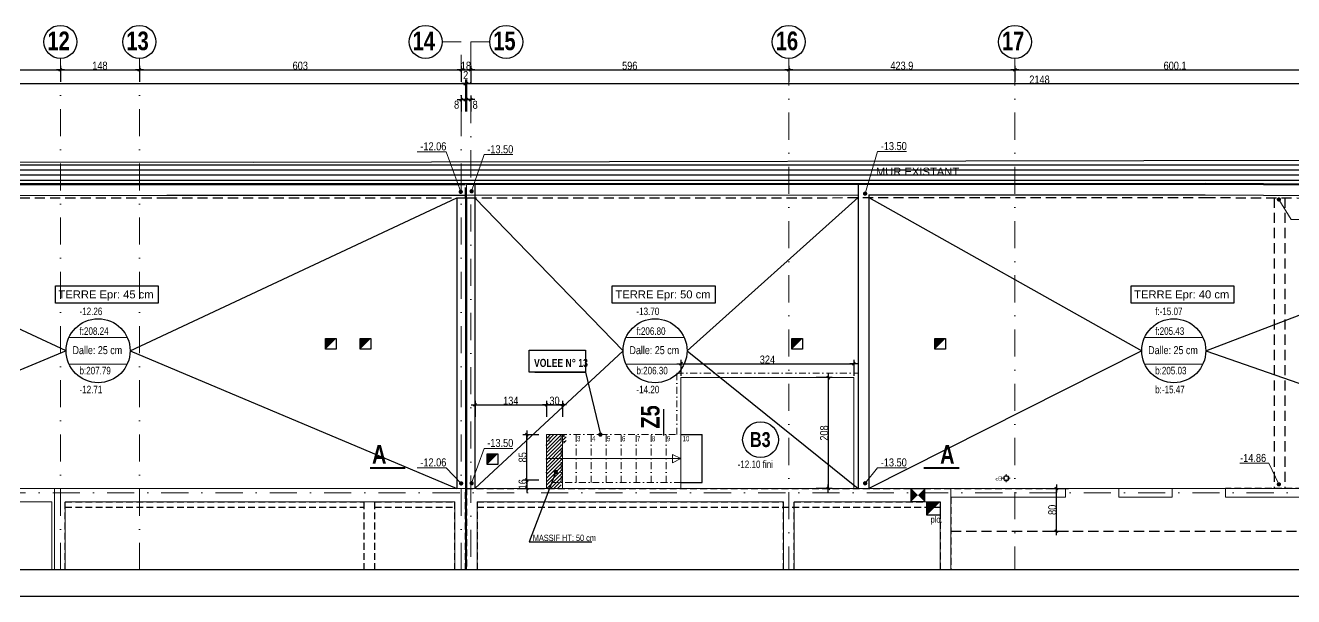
# Model space of a CAD drawing. Header units: centimetres. Extents: x 10776 to 19730, y -16504 to -13534.
# Drawn here: x 15459 to 17836, y -16504 to -15433 of the extents above; entities that cross this region are included whole.
import ezdxf
from ezdxf.enums import TextEntityAlignment as Align

# ---------------------------------------------------------------- set-up
doc = ezdxf.new("R2010")
doc.units = ezdxf.units.CM
doc.header["$PDMODE"] = 1
doc.header["$PDSIZE"] = -2
doc.linetypes.add('CACHEX2', pattern=[19.05, 12.7, -6.35])
doc.linetypes.add('TIRETPTX2', pattern=[50.8, 25.4, -12.7, 0, -12.7])
for name, color, linetype in [('01_cote_gen', 4, 'Continuous'), ('01_linteaux', 2, 'Continuous'), ('01_murs_sup', 2, 'CACHEX2'), ('01_poch_murs', 253, 'Continuous'), ('01_resv', 32, 'Continuous'), ('01_texte', 230, 'Continuous'), ('AA_COTES', 2, 'Continuous')]:
    doc.layers.add(name, color=color, linetype=linetype)
for name, color, linetype, lineweight in [('01_murs_coup', 5, 'Continuous', 60), ('01_PIEUX', 5, 'Continuous', 60), ('01_tram_axes', 2, 'TIRETPTX2', 9), ('B Général', 7, 'Continuous', 5), ('C ANNOTATIONS-prestations', 7, 'Continuous', 5)]:
    doc.layers.add(name, color=color, linetype=linetype, lineweight=lineweight)
doc.styles.add('ARIAL NA', font='ARIALN.TTF')
doc.styles.add('Arial Narrow', font='ARIALN.TTF')
doc.styles.add('Eurostile', font='')
doc.styles.add('impact', font='impact.ttf')
doc.styles.add('MATTE_TXT', font='arial.ttf')
doc.styles.add('STYLE2', font='ARIALN.TTF')
doc.styles.get('Eurostile').set_extended_font_data('Eurostile')
doc.dimstyles.new('JB50', dxfattribs={"dimscale": 0.1, "dimtxt": 150, "dimasz": 15, "dimexe": 0.1, "dimexo": 0.1, "dimgap": 0.09, "dimtad": 1, "dimdec": 1, "dimdsep": 46, "dimtxsty": 'STYLE2', "dimblk1": 'BOND_G', "dimblk2": 'BOND_D', "dimsah": 1, "dimcen": 1.5, "dimdle": 0.01, "dimse1": 1, "dimse2": 1, "dimclrd": 4, "dimclre": 2, "dimclrt": 6, "dimazin": 2, "dimtfac": 2.333333, "dimtdec": 1, "dimtix": 1, "dimtmove": 2, "dimatfit": 3, "dimldrblk": 'BOND_G', "dimfxl": 1, "dimtolj": 1, "dimtzin": 0, "dimarcsym": 0})

# ---------------------------------------------------------------- blocks, each defined once
blk = doc.blocks.new('BOND_G')
at = {"layer": 'AA_COTES', "color": 0}
for p, q in [((5, 0), (-5, 0)), ((1.8, 1.8), (-1.8, -1.8)), ((0, -5), (0, 15))]:
    blk.add_line(p, q, dxfattribs=at)
blk = doc.blocks.new('BOND_D')
at = {"layer": 'AA_COTES', "color": 0}
for p, q in [((5, 0), (-5, 0)), ((-1.8, -1.8), (1.8, 1.8)), ((0, 5), (0, -15))]:
    blk.add_line(p, q, dxfattribs=at)
blk = doc.blocks.new('*D2819')
at = {"layer": '01_poch_murs', "color": 4, "lineweight": -2, "transparency": 16777216}
for p, q in [((16398.5, -16283.7), (16398.5, -16282.2)), ((16398.5, -16285.2), (16398.5, -16301.2)), ((16398.5, -16302.7), (16398.5, -16304.2))]:
    blk.add_line(p, q, dxfattribs=at)
at = {"layer": 'Defpoints', "color": 0, "lineweight": 0, "transparency": 16777216}
for p in [(16398.5, -16301.2), (16438, -16285.2), (16438, -16301.2)]:
    blk.add_point(p, dxfattribs=at)
at = {"layer": '01_poch_murs', "color": 4, "lineweight": -2, "transparency": 16777216, "xscale": 1.5, "yscale": 1.5, "zscale": 1.5}
for name, p, rotation in [('BOND_G', (16398.5, -16285.2), 270), ('BOND_D', (16398.5, -16301.2), 90)]:
    blk.add_blockref(name, p, dxfattribs=dict(at, rotation=rotation))
at = {"layer": '01_poch_murs', "color": 6, "lineweight": 0, "transparency": 16777216, "insert": (16390.8, -16293.2), "char_height": 15, "attachment_point": 5, "rotation": 90, "style": 'STYLE2'}
blk.add_mtext('\\A1;16', dxfattribs=at)
blk = doc.blocks.new('*D2893')
at = {"layer": '01_poch_murs', "color": 4, "lineweight": -2, "transparency": 16777216}
blk.add_line((16398.5, -16283.7), (16398.5, -16201.7), dxfattribs=at)
at = {"layer": 'Defpoints', "color": 0, "lineweight": 0, "transparency": 16777216}
for p in [(16398.5, -16200.2), (16450.4, -16200.2), (16413.2, -16285.2)]:
    blk.add_point(p, dxfattribs=at)
at = {"layer": '01_poch_murs', "color": 4, "lineweight": -2, "transparency": 16777216, "xscale": 1.5, "yscale": 1.5, "zscale": 1.5}
for name, p, rotation in [('BOND_D', (16398.5, -16200.2), 90), ('BOND_G', (16398.5, -16285.2), 270)]:
    blk.add_blockref(name, p, dxfattribs=dict(at, rotation=rotation))
at = {"layer": '01_poch_murs', "color": 6, "lineweight": 0, "transparency": 16777216, "insert": (16390.8, -16242.7), "char_height": 15, "attachment_point": 5, "rotation": 90, "style": 'STYLE2'}
blk.add_mtext('\\A1;85', dxfattribs=at)
blk = doc.blocks.new('*D2894')
at = {"layer": '01_poch_murs', "color": 4, "lineweight": -2, "transparency": 16777216}
blk.add_line((16303, -16144.3), (16433.9, -16144.3), dxfattribs=at)
at = {"layer": 'Defpoints', "color": 0, "lineweight": 0, "transparency": 16777216}
for p in [(16435.4, -16144.3), (16301.5, -16179.6), (16435.4, -16200.2)]:
    blk.add_point(p, dxfattribs=at)
at = {"layer": '01_poch_murs', "color": 4, "lineweight": -2, "transparency": 16777216, "xscale": 1.5, "yscale": 1.5, "zscale": 1.5, "rotation": 180}
blk.add_blockref('BOND_G', (16301.5, -16144.3), dxfattribs=at)
at = {"layer": '01_poch_murs', "color": 4, "lineweight": -2, "transparency": 16777216, "xscale": 1.5, "yscale": 1.5, "zscale": 1.5}
blk.add_blockref('BOND_D', (16435.4, -16144.3), dxfattribs=at)
at = {"layer": '01_poch_murs', "color": 6, "lineweight": 0, "transparency": 16777216, "insert": (16368.5, -16136.6), "char_height": 15, "attachment_point": 5, "style": 'STYLE2'}
blk.add_mtext('\\A1;134', dxfattribs=at)
blk = doc.blocks.new('*D2895')
at = {"layer": '01_poch_murs', "color": 4, "lineweight": -2, "transparency": 16777216}
blk.add_line((16436.9, -16144.3), (16464, -16144.3), dxfattribs=at)
at = {"layer": 'Defpoints', "color": 0, "lineweight": 0, "transparency": 16777216}
for p in [(16435.4, -16151.8), (16465.5, -16144.3), (16465.5, -16234.3)]:
    blk.add_point(p, dxfattribs=at)
at = {"layer": '01_poch_murs', "color": 4, "lineweight": -2, "transparency": 16777216, "xscale": 1.5, "yscale": 1.5, "zscale": 1.5, "rotation": 180}
blk.add_blockref('BOND_G', (16435.4, -16144.3), dxfattribs=at)
at = {"layer": '01_poch_murs', "color": 4, "lineweight": -2, "transparency": 16777216, "xscale": 1.5, "yscale": 1.5, "zscale": 1.5}
blk.add_blockref('BOND_D', (16465.5, -16144.3), dxfattribs=at)
at = {"layer": '01_poch_murs', "color": 6, "lineweight": 0, "transparency": 16777216, "insert": (16450.5, -16136.6), "char_height": 15, "attachment_point": 5, "style": 'STYLE2'}
blk.add_mtext('\\A1;30', dxfattribs=at)
blk = doc.blocks.new('EP')
at = {"layer": 'B Général', "color": 7, "linetype": 'Continuous', "lineweight": 5}
for p, q in [((-7.5, 0), (-2.5, 0)), ((0, 7.5), (0, 2.5)), ((7.5, 0), (2.5, 0)), ((0, -7.5), (0, -2.5))]:
    blk.add_line(p, q, dxfattribs=at)
at = {"layer": 'B Général', "color": 7, "linetype": 'Continuous', "lineweight": 5, "flags": 128}
for points in [[(-5, 0, -1), (5, 0, -1)], [(-4.3, 0, -1), (4.3, 0, -1)]]:
    blk.add_lwpolyline(points, format="xyb", close=True, dxfattribs=at)
at = {"layer": 'C ANNOTATIONS-prestations', "insert": (7.5, 4), "char_height": 7.06, "attachment_point": 1, "line_spacing_factor": 0.894142, "style": 'Eurostile'}
blk.add_mtext('EP', dxfattribs=at)
blk = doc.blocks.new('*D2789')
at = {"layer": '01_cote_gen', "color": 4, "lineweight": -2, "transparency": 16777216}
blk.add_line((15526, -15516), (15671, -15516), dxfattribs=at)
at = {"layer": 'Defpoints', "color": 0, "lineweight": 0, "transparency": 16777216}
for p in [(15672.5, -15516), (15524.5, -15548.4), (15672.5, -15548.4)]:
    blk.add_point(p, dxfattribs=at)
at = {"layer": '01_cote_gen', "color": 4, "lineweight": -2, "transparency": 16777216, "xscale": 1.5, "yscale": 1.5, "zscale": 1.5, "rotation": 180}
blk.add_blockref('BOND_G', (15524.5, -15516), dxfattribs=at)
at = {"layer": '01_cote_gen', "color": 4, "lineweight": -2, "transparency": 16777216, "xscale": 1.5, "yscale": 1.5, "zscale": 1.5}
blk.add_blockref('BOND_D', (15672.5, -15516), dxfattribs=at)
at = {"layer": '01_cote_gen', "color": 6, "transparency": 16777216, "insert": (15598.5, -15508.3), "char_height": 15, "attachment_point": 5, "style": 'STYLE2'}
blk.add_mtext('\\A1;148', dxfattribs=at)
blk = doc.blocks.new('*D2790')
at = {"layer": '01_cote_gen', "color": 4, "lineweight": -2, "transparency": 16777216}
blk.add_line((14911, -15516), (15523, -15516), dxfattribs=at)
at = {"layer": 'Defpoints', "color": 0, "lineweight": 0, "transparency": 16777216}
for p in [(15524.5, -15516), (14909.5, -15595.3), (15524.5, -15601.6)]:
    blk.add_point(p, dxfattribs=at)
at = {"layer": '01_cote_gen', "color": 4, "lineweight": -2, "transparency": 16777216, "xscale": 1.5, "yscale": 1.5, "zscale": 1.5, "rotation": 180}
blk.add_blockref('BOND_G', (14909.5, -15516), dxfattribs=at)
at = {"layer": '01_cote_gen', "color": 4, "lineweight": -2, "transparency": 16777216, "xscale": 1.5, "yscale": 1.5, "zscale": 1.5}
blk.add_blockref('BOND_D', (15524.5, -15516), dxfattribs=at)
at = {"layer": '01_cote_gen', "color": 6, "transparency": 16777216, "insert": (15217, -15508.3), "char_height": 15, "attachment_point": 5, "style": 'STYLE2'}
blk.add_mtext('\\A1;615', dxfattribs=at)
blk = doc.blocks.new('*D2794')
at = {"layer": '01_cote_gen', "color": 4, "lineweight": -2, "transparency": 16777216}
blk.add_line((15674, -15516), (16274, -15516), dxfattribs=at)
at = {"layer": 'Defpoints', "color": 0, "lineweight": 0, "transparency": 16777216}
for p in [(16275.5, -15516), (16275.5, -15516), (15672.5, -15570.5)]:
    blk.add_point(p, dxfattribs=at)
at = {"layer": '01_cote_gen', "color": 4, "lineweight": -2, "transparency": 16777216, "xscale": 1.5, "yscale": 1.5, "zscale": 1.5, "rotation": 180}
blk.add_blockref('BOND_G', (15672.5, -15516), dxfattribs=at)
at = {"layer": '01_cote_gen', "color": 4, "lineweight": -2, "transparency": 16777216, "xscale": 1.5, "yscale": 1.5, "zscale": 1.5}
blk.add_blockref('BOND_D', (16275.5, -15516), dxfattribs=at)
at = {"layer": '01_cote_gen', "color": 6, "transparency": 16777216, "insert": (15974, -15508.3), "char_height": 15, "attachment_point": 5, "style": 'STYLE2'}
blk.add_mtext('\\A1;603', dxfattribs=at)
blk = doc.blocks.new('*D2795')
at = {"layer": '01_cote_gen', "color": 4, "lineweight": -2, "transparency": 16777216}
blk.add_line((16277, -15516), (16292, -15516), dxfattribs=at)
at = {"layer": 'Defpoints', "color": 0, "lineweight": 0, "transparency": 16777216}
for p in [(16293.5, -15516), (16293.5, -15523.1), (16275.5, -15575.6)]:
    blk.add_point(p, dxfattribs=at)
at = {"layer": '01_cote_gen', "color": 4, "lineweight": -2, "transparency": 16777216, "xscale": 1.5, "yscale": 1.5, "zscale": 1.5, "rotation": 180}
blk.add_blockref('BOND_G', (16275.5, -15516), dxfattribs=at)
at = {"layer": '01_cote_gen', "color": 4, "lineweight": -2, "transparency": 16777216, "xscale": 1.5, "yscale": 1.5, "zscale": 1.5}
blk.add_blockref('BOND_D', (16293.5, -15516), dxfattribs=at)
at = {"layer": '01_cote_gen', "color": 6, "transparency": 16777216, "insert": (16284.5, -15508.3), "char_height": 15, "attachment_point": 5, "style": 'STYLE2'}
blk.add_mtext('\\A1;18', dxfattribs=at)
blk = doc.blocks.new('*D2801')
at = {"layer": '01_cote_gen', "color": 4, "lineweight": -2, "transparency": 16777216}
blk.add_line((16295, -15516), (16888, -15516), dxfattribs=at)
at = {"layer": 'Defpoints', "color": 0, "lineweight": 0, "transparency": 16777216}
for p in [(16889.5, -15516), (16293.5, -15590.4), (16889.5, -15614.4)]:
    blk.add_point(p, dxfattribs=at)
at = {"layer": '01_cote_gen', "color": 4, "lineweight": -2, "transparency": 16777216, "xscale": 1.5, "yscale": 1.5, "zscale": 1.5, "rotation": 180}
blk.add_blockref('BOND_G', (16293.5, -15516), dxfattribs=at)
at = {"layer": '01_cote_gen', "color": 4, "lineweight": -2, "transparency": 16777216, "xscale": 1.5, "yscale": 1.5, "zscale": 1.5}
blk.add_blockref('BOND_D', (16889.5, -15516), dxfattribs=at)
at = {"layer": '01_cote_gen', "color": 6, "transparency": 16777216, "insert": (16591.5, -15508.3), "char_height": 15, "attachment_point": 5, "style": 'STYLE2'}
blk.add_mtext('\\A1;596', dxfattribs=at)
blk = doc.blocks.new('*D2802')
at = {"layer": '01_cote_gen', "color": 4, "lineweight": -2, "transparency": 16777216}
blk.add_line((16891, -15516), (17311.9, -15516), dxfattribs=at)
at = {"layer": 'Defpoints', "color": 0, "lineweight": 0, "transparency": 16777216}
for p in [(17313.4, -15516), (16889.5, -15536.2), (17313.4, -15523.5)]:
    blk.add_point(p, dxfattribs=at)
at = {"layer": '01_cote_gen', "color": 4, "lineweight": -2, "transparency": 16777216, "xscale": 1.5, "yscale": 1.5, "zscale": 1.5, "rotation": 180}
blk.add_blockref('BOND_G', (16889.5, -15516), dxfattribs=at)
at = {"layer": '01_cote_gen', "color": 4, "lineweight": -2, "transparency": 16777216, "xscale": 1.5, "yscale": 1.5, "zscale": 1.5}
blk.add_blockref('BOND_D', (17313.4, -15516), dxfattribs=at)
at = {"layer": '01_cote_gen', "color": 6, "transparency": 16777216, "insert": (17101.4, -15508.3), "char_height": 15, "attachment_point": 5, "style": 'STYLE2'}
blk.add_mtext('\\A1;423.9', dxfattribs=at)
blk = doc.blocks.new('*D2803')
at = {"layer": '01_cote_gen', "color": 4, "lineweight": -2, "transparency": 16777216}
blk.add_line((17314.9, -15516), (17911.9, -15516), dxfattribs=at)
at = {"layer": 'Defpoints', "color": 0, "lineweight": 0, "transparency": 16777216}
for p in [(17913.4, -15516), (17313.4, -15613.6), (17913.4, -15613.6)]:
    blk.add_point(p, dxfattribs=at)
at = {"layer": '01_cote_gen', "color": 4, "lineweight": -2, "transparency": 16777216, "xscale": 1.5, "yscale": 1.5, "zscale": 1.5, "rotation": 180}
blk.add_blockref('BOND_G', (17313.4, -15516), dxfattribs=at)
at = {"layer": '01_cote_gen', "color": 4, "lineweight": -2, "transparency": 16777216, "xscale": 1.5, "yscale": 1.5, "zscale": 1.5}
blk.add_blockref('BOND_D', (17913.4, -15516), dxfattribs=at)
at = {"layer": '01_cote_gen', "color": 6, "transparency": 16777216, "insert": (17613.4, -15508.3), "char_height": 15, "attachment_point": 5, "style": 'STYLE2'}
blk.add_mtext('\\A1;600.1', dxfattribs=at)
blk = doc.blocks.new('*D2805')
at = {"layer": '01_cote_gen', "color": 4, "lineweight": -2, "transparency": 16777216}
blk.add_line((12684.3, -15541.9), (16282, -15541.9), dxfattribs=at)
at = {"layer": 'Defpoints', "color": 0, "lineweight": 0, "transparency": 16777216}
for p in [(16283.5, -15541.9), (12682.8, -15729.8), (16283.5, -15731)]:
    blk.add_point(p, dxfattribs=at)
at = {"layer": '01_cote_gen', "color": 4, "lineweight": -2, "transparency": 16777216, "xscale": 1.5, "yscale": 1.5, "zscale": 1.5, "rotation": 180}
blk.add_blockref('BOND_G', (12682.8, -15541.9), dxfattribs=at)
at = {"layer": '01_cote_gen', "color": 4, "lineweight": -2, "transparency": 16777216, "xscale": 1.5, "yscale": 1.5, "zscale": 1.5}
blk.add_blockref('BOND_D', (16283.5, -15541.9), dxfattribs=at)
at = {"layer": '01_cote_gen', "color": 6, "lineweight": 0, "transparency": 16777216, "insert": (14483.1, -15534.3), "char_height": 15, "attachment_point": 5, "style": 'STYLE2'}
blk.add_mtext('\\A1;3600.7', dxfattribs=at)
blk = doc.blocks.new('*D2882')
at = {"layer": '01_cote_gen', "color": 4, "lineweight": -2, "transparency": 16777216}
for p, q in [((16282, -15541.9), (16280.5, -15541.9)), ((16285.5, -15541.9), (16283.5, -15541.9)), ((16287, -15541.9), (16288.5, -15541.9))]:
    blk.add_line(p, q, dxfattribs=at)
at = {"layer": 'Defpoints', "color": 0, "lineweight": 0, "transparency": 16777216}
for p in [(16283.5, -15541.9), (16283.5, -15731), (16285.5, -15731)]:
    blk.add_point(p, dxfattribs=at)
at = {"layer": '01_cote_gen', "color": 4, "lineweight": -2, "transparency": 16777216, "xscale": 1.5, "yscale": 1.5, "zscale": 1.5}
blk.add_blockref('BOND_D', (16283.5, -15541.9), dxfattribs=at)
at = {"layer": '01_cote_gen', "color": 4, "lineweight": -2, "transparency": 16777216, "xscale": 1.5, "yscale": 1.5, "zscale": 1.5, "rotation": 180}
blk.add_blockref('BOND_G', (16285.5, -15541.9), dxfattribs=at)
at = {"layer": '01_cote_gen', "color": 6, "lineweight": 0, "transparency": 16777216, "insert": (16284, -15525.8), "char_height": 15, "attachment_point": 5, "style": 'STYLE2'}
blk.add_mtext('\\A1;2', dxfattribs=at)
blk = doc.blocks.new('*D2883')
at = {"layer": '01_cote_gen', "color": 4, "lineweight": -2, "transparency": 16777216}
blk.add_line((16287, -15541.9), (18431.9, -15541.9), dxfattribs=at)
at = {"layer": 'Defpoints', "color": 0, "lineweight": 0, "transparency": 16777216}
for p in [(18433.4, -15541.9), (16285.5, -15731), (18433.4, -15749.6)]:
    blk.add_point(p, dxfattribs=at)
at = {"layer": '01_cote_gen', "color": 4, "lineweight": -2, "transparency": 16777216, "xscale": 1.5, "yscale": 1.5, "zscale": 1.5, "rotation": 180}
blk.add_blockref('BOND_G', (16285.5, -15541.9), dxfattribs=at)
at = {"layer": '01_cote_gen', "color": 4, "lineweight": -2, "transparency": 16777216, "xscale": 1.5, "yscale": 1.5, "zscale": 1.5}
blk.add_blockref('BOND_D', (18433.4, -15541.9), dxfattribs=at)
at = {"layer": '01_cote_gen', "color": 6, "lineweight": 0, "transparency": 16777216, "insert": (17359.4, -15534.3), "char_height": 15, "attachment_point": 5, "style": 'STYLE2'}
blk.add_mtext('\\A1;2148', dxfattribs=at)
blk = doc.blocks.new('*D2806')
at = {"layer": '01_cote_gen', "color": 4, "lineweight": -2, "transparency": 16777216}
blk.add_line((16287, -15571.9), (16292, -15571.9), dxfattribs=at)
at = {"layer": 'Defpoints', "color": 0, "lineweight": 0, "transparency": 16777216}
for p in [(16293.5, -15523.2), (16285.5, -15588.4), (16293.5, -15571.9)]:
    blk.add_point(p, dxfattribs=at)
at = {"layer": '01_cote_gen', "color": 4, "lineweight": -2, "transparency": 16777216, "xscale": 1.5, "yscale": 1.5, "zscale": 1.5, "rotation": 180}
blk.add_blockref('BOND_G', (16285.5, -15571.9), dxfattribs=at)
at = {"layer": '01_cote_gen', "color": 4, "lineweight": -2, "transparency": 16777216, "xscale": 1.5, "yscale": 1.5, "zscale": 1.5}
blk.add_blockref('BOND_D', (16293.5, -15571.9), dxfattribs=at)
at = {"layer": '01_cote_gen', "color": 6, "lineweight": 0, "transparency": 16777216, "insert": (16301.8, -15581.6), "char_height": 15, "attachment_point": 5, "style": 'STYLE2'}
blk.add_mtext('\\A1;8', dxfattribs=at)
blk = doc.blocks.new('*D2807')
at = {"layer": '01_cote_gen', "color": 4, "lineweight": -2, "transparency": 16777216}
blk.add_line((16277, -15571.9), (16282, -15571.9), dxfattribs=at)
at = {"layer": 'Defpoints', "color": 0, "lineweight": 0, "transparency": 16777216}
for p in [(16283.5, -15571.9), (16275.5, -15805.6), (16283.5, -15805.6)]:
    blk.add_point(p, dxfattribs=at)
at = {"layer": '01_cote_gen', "color": 4, "lineweight": -2, "transparency": 16777216, "xscale": 1.5, "yscale": 1.5, "zscale": 1.5, "rotation": 180}
blk.add_blockref('BOND_G', (16275.5, -15571.9), dxfattribs=at)
at = {"layer": '01_cote_gen', "color": 4, "lineweight": -2, "transparency": 16777216, "xscale": 1.5, "yscale": 1.5, "zscale": 1.5}
blk.add_blockref('BOND_D', (16283.5, -15571.9), dxfattribs=at)
at = {"layer": '01_cote_gen', "color": 6, "lineweight": 0, "transparency": 16777216, "insert": (16267, -15581.4), "char_height": 15, "attachment_point": 5, "style": 'STYLE2'}
blk.add_mtext('\\A1;8', dxfattribs=at)
blk = doc.blocks.new('*D2884')
at = {"layer": '01_cote_gen', "color": 4, "lineweight": -2, "transparency": 16777216}
blk.add_line((17391.1, -16379.7), (17391.1, -16302.7), dxfattribs=at)
at = {"layer": 'Defpoints', "color": 0, "lineweight": 0, "transparency": 16777216}
for p in [(17391.1, -16301.2), (17455.9, -16301.2), (17413.6, -16381.2)]:
    blk.add_point(p, dxfattribs=at)
at = {"layer": '01_cote_gen', "color": 4, "lineweight": -2, "transparency": 16777216, "xscale": 1.5, "yscale": 1.5, "zscale": 1.5}
for name, p, rotation in [('BOND_D', (17391.1, -16301.2), 90), ('BOND_G', (17391.1, -16381.2), 270)]:
    blk.add_blockref(name, p, dxfattribs=dict(at, rotation=rotation))
at = {"layer": '01_cote_gen', "color": 6, "lineweight": 0, "transparency": 16777216, "insert": (17383.4, -16341.2), "char_height": 15, "attachment_point": 5, "rotation": 90, "style": 'STYLE2'}
blk.add_mtext('\\A1;80', dxfattribs=at)
blk = doc.blocks.new('*D3295')
at = {"layer": '01_cote_gen', "color": 4, "lineweight": -2, "transparency": 16777216}
blk.add_line((16689, -16067.2), (17010, -16067.2), dxfattribs=at)
at = {"layer": 'Defpoints', "color": 0, "lineweight": 0, "transparency": 16777216}
for p in [(17011.5, -16067.2), (16687.5, -16093.2), (17011.5, -16093.2)]:
    blk.add_point(p, dxfattribs=at)
at = {"layer": '01_cote_gen', "color": 4, "lineweight": -2, "transparency": 16777216, "xscale": 1.5, "yscale": 1.5, "zscale": 1.5, "rotation": 180}
blk.add_blockref('BOND_G', (16687.5, -16067.2), dxfattribs=at)
at = {"layer": '01_cote_gen', "color": 4, "lineweight": -2, "transparency": 16777216, "xscale": 1.5, "yscale": 1.5, "zscale": 1.5}
blk.add_blockref('BOND_D', (17011.5, -16067.2), dxfattribs=at)
at = {"layer": '01_cote_gen', "color": 6, "lineweight": 0, "transparency": 16777216, "insert": (16849.5, -16059.5), "char_height": 15, "attachment_point": 5, "style": 'STYLE2'}
blk.add_mtext('\\A1;324', dxfattribs=at)
blk = doc.blocks.new('*D3296')
at = {"layer": '01_cote_gen', "color": 4, "lineweight": -2, "transparency": 16777216}
blk.add_line((16963.5, -16094.7), (16963.5, -16299.7), dxfattribs=at)
at = {"layer": 'Defpoints', "color": 0, "lineweight": 0, "transparency": 16777216}
for p in [(16966.7, -16093.2), (16963.5, -16301.2), (16966.7, -16301.2)]:
    blk.add_point(p, dxfattribs=at)
at = {"layer": '01_cote_gen', "color": 4, "lineweight": -2, "transparency": 16777216, "xscale": 1.5, "yscale": 1.5, "zscale": 1.5}
for name, p, rotation in [('BOND_G', (16963.5, -16093.2), 90), ('BOND_D', (16963.5, -16301.2), 270)]:
    blk.add_blockref(name, p, dxfattribs=dict(at, rotation=rotation))
at = {"layer": '01_cote_gen', "color": 6, "lineweight": 0, "transparency": 16777216, "insert": (16955.8, -16197.2), "char_height": 15, "attachment_point": 5, "rotation": 90, "style": 'STYLE2'}
blk.add_mtext('\\A1;208', dxfattribs=at)

msp = doc.modelspace()

# ---------------------------------------------------------------- hatches: boundary and pattern name
at = {"layer": '01_poch_murs'}
h = msp.add_hatch(dxfattribs=at)
h.set_pattern_fill('ANSI31', color=256, scale=3, angle=135)
h.set_pattern_definition([(180, (-2520.182, -16570.418), (-2e-15, -9.525), [])])
h.paths.add_polyline_path([(12672.87, -15686.66), (12093.87, -15689.16), (12093.87, -15730.89), (12466.92, -15728.26), (12672.87, -15727.83)])
h.paths.add_polyline_path([(12690.87, -15686.58), (12672.87, -15686.66), (12672.87, -15727.83), (12690.87, -15727.8)])
h.paths.add_polyline_path([(13269.87, -15685.45), (13042.92, -15685.06), (12690.87, -15686.58), (12690.87, -15727.8), (12974.92, -15727.22), (13269.87, -15727.22)])
h.paths.add_polyline_path([(13549.47, -15685.92), (13269.87, -15685.45), (13269.87, -15727.22), (13549.47, -15727.22)])
h.paths.add_polyline_path([(14095.47, -15686.84), (13549.47, -15685.92), (13549.47, -15727.22), (13810.09, -15727.22), (14095.47, -15728.16)])
h.paths.add_polyline_path([(14629.47, -15687.75), (14095.47, -15686.84), (14095.47, -15728.16), (14629.47, -15729.92)])
h.paths.add_polyline_path([(14909.47, -15688.22), (14629.47, -15687.75), (14629.47, -15729.92), (14647.82, -15729.98), (14909.47, -15729.78)])
h.paths.add_polyline_path([(15524.77, -15689.26), (14909.47, -15688.22), (14909.47, -15729.78), (15524.77, -15729.33)])
h.paths.add_polyline_path([(15672.47, -15689.51), (15524.77, -15689.26), (15524.77, -15729.33), (15672.47, -15729.22)])
h.paths.add_polyline_path([(16275.47, -15689.08), (15886.53, -15689.87), (15672.47, -15689.51), (15672.47, -15729.22), (15724.12, -15729.18), (16275.47, -15728.99)])
h.paths.add_polyline_path([(16889.47, -15687.82), (16293.47, -15689.04), (16293.47, -15728.98), (16889.47, -15728.77)])
h.paths.add_polyline_path([(16293.47, -15689.04), (16275.47, -15689.08), (16275.47, -15728.99), (16293.47, -15728.98)])
h.paths.add_polyline_path([(16939.47, -15687.72), (16889.47, -15687.82), (16889.47, -15728.77), (16939.47, -15728.75)])
h.paths.add_polyline_path([(17313.47, -15687.1), (17242.42, -15687.1), (16939.47, -15687.72), (16939.47, -15728.75), (17313.47, -15728.62)])
h.paths.add_polyline_path([(17913.43, -15687.43), (17660.92, -15687.1), (17313.47, -15687.1), (17313.47, -15728.62), (17670.01, -15728.49), (17913.43, -15729.65)])
h.paths.add_polyline_path([(18423.43, -15688.1), (17913.43, -15687.43), (17913.43, -15729.65), (18423.43, -15732.08)])
h.paths.add_polyline_path([(18601.06, -15688.33), (18423.43, -15688.1), (18423.43, -15732.08), (18600.93, -15732.93)])
h.paths.add_polyline_path([(14337.73, -15718.62), (14501.49, -15718.62), (14501.49, -15695.36), (14337.73, -15695.36)], flags=24)
h.paths.add_polyline_path([(17048.94, -15718.62), (17212.7, -15718.62), (17212.7, -15695.36), (17048.94, -15695.36)], flags=24)
h = msp.add_hatch(dxfattribs=at)
h.set_pattern_fill('ANSI31', color=256, scale=3, angle=135)
h.set_pattern_definition([(180, (-2520.182, -16570.418), (-2e-15, -9.525), [])])
h.paths.add_polyline_path([(12672.87, -15686.66), (12093.87, -15689.16), (12093.87, -15730.89), (12466.92, -15728.26), (12672.87, -15727.83)])
h.paths.add_polyline_path([(12690.87, -15686.58), (12672.87, -15686.66), (12672.87, -15727.83), (12690.87, -15727.8)])
h.paths.add_polyline_path([(13269.87, -15685.45), (13042.92, -15685.06), (12690.87, -15686.58), (12690.87, -15727.8), (12974.92, -15727.22), (13269.87, -15727.22)])
h.paths.add_polyline_path([(13549.47, -15685.92), (13269.87, -15685.45), (13269.87, -15727.22), (13549.47, -15727.22)])
h.paths.add_polyline_path([(14095.47, -15686.84), (13549.47, -15685.92), (13549.47, -15727.22), (13810.09, -15727.22), (14095.47, -15728.16)])
h.paths.add_polyline_path([(14629.47, -15687.75), (14095.47, -15686.84), (14095.47, -15728.16), (14629.47, -15729.92)])
h.paths.add_polyline_path([(14909.47, -15688.22), (14629.47, -15687.75), (14629.47, -15729.92), (14647.82, -15729.98), (14909.47, -15729.78)])
h.paths.add_polyline_path([(15524.77, -15689.26), (14909.47, -15688.22), (14909.47, -15729.78), (15524.77, -15729.33)])
h.paths.add_polyline_path([(15672.47, -15689.51), (15524.77, -15689.26), (15524.77, -15729.33), (15672.47, -15729.22)])
h.paths.add_polyline_path([(16275.47, -15689.08), (15886.53, -15689.87), (15672.47, -15689.51), (15672.47, -15729.22), (15724.12, -15729.18), (16275.47, -15728.99)])
h.paths.add_polyline_path([(16889.47, -15687.82), (16293.47, -15689.04), (16293.47, -15728.98), (16889.47, -15728.77)])
h.paths.add_polyline_path([(16293.47, -15689.04), (16275.47, -15689.08), (16275.47, -15728.99), (16293.47, -15728.98)])
h.paths.add_polyline_path([(16939.47, -15687.72), (16889.47, -15687.82), (16889.47, -15728.77), (16939.47, -15728.75)])
h.paths.add_polyline_path([(17313.47, -15687.1), (17242.42, -15687.1), (16939.47, -15687.72), (16939.47, -15728.75), (17313.47, -15728.62)])
h.paths.add_polyline_path([(17913.43, -15687.43), (17660.92, -15687.1), (17313.47, -15687.1), (17313.47, -15728.62), (17670.01, -15728.49), (17913.43, -15729.65)])
h.paths.add_polyline_path([(18423.43, -15688.1), (17913.43, -15687.43), (17913.43, -15729.65), (18423.43, -15732.08)])
h.paths.add_polyline_path([(18601.06, -15688.33), (18423.43, -15688.1), (18423.43, -15732.08), (18600.93, -15732.93)])
h.paths.add_polyline_path([(14337.73, -15718.62), (14501.49, -15718.62), (14501.49, -15695.36), (14337.73, -15695.36)], flags=24)
h.paths.add_polyline_path([(17048.94, -15718.62), (17212.7, -15718.62), (17212.7, -15695.36), (17048.94, -15695.36)], flags=24)
at = {"layer": '01_poch_murs', "lineweight": 0}
h = msp.add_hatch(dxfattribs=at)
h.set_pattern_fill('ANSI31', color=256, scale=1.5)
h.set_pattern_definition([(45, (0, -7379.1836), (-3.367596, 3.367596), [])])
h.paths.add_polyline_path([(16463.25, -16200.15), (16435.25, -16200.15), (16435.25, -16245.15), (16463.25, -16245.15)])
h.paths.add_polyline_path([(16463.25, -16245.15), (16435.25, -16245.15), (16435.25, -16301.15), (16463.25, -16301.15)])
h.paths.add_polyline_path([(16465.47, -16205.15), (16463.25, -16205.15), (16463.25, -16245.15), (16465.47, -16245.15)])
h.paths.add_polyline_path([(16465.47, -16245.15), (16463.25, -16245.15), (16463.25, -16285.15), (16465.47, -16285.15)])
h.paths.add_polyline_path([(16462.17, -16215.87), (16472.28, -16215.87), (16472.28, -16200.81), (16462.17, -16200.81)])

# ---------------------------------------------------------------- linework, layer by layer
at = {"layer": '01_cote_gen'}
msp.add_line((18679.76, -16504.04), (10775.83, -16504.04), dxfattribs=at)
at = {"layer": '01_linteaux'}
for p, q in [((15886.53, -15689.87), (13042.92, -15685.06)), ((15886.53, -15689.87), (13042.92, -15685.06)), ((18601.07, -15684.33), (15886.53, -15689.87)), ((14647.81, -15731.98), (15724.13, -15731.18)), ((14647.82, -15729.98), (15724.12, -15729.18)), ((15724.12, -15729.18), (17670.01, -15728.49)), ((15724.13, -15731.18), (16283.46, -15730.98)), ((16285.46, -15730.98), (17670.01, -15730.49)), ((16301.47, -15730.98), (16301.47, -16301.15)), ((17019.45, -15730.72), (17019.45, -16301.15)), ((17670, -15730.49), (18433.43, -15734.13)), ((17670.01, -15728.49), (18600.93, -15732.93)), ((14919.47, -15751.78), (15724.14, -15751.18)), ((15724.14, -15751.18), (16283.47, -15750.98)), ((16267.47, -15755.99), (16267.47, -16301.15)), ((16283.47, -15755.98), (16283.47, -16301.15)), ((16285.47, -15750.98), (17019.45, -15750.72)), ((16285.47, -15755.98), (16285.47, -16301.15)), ((17039.45, -15750.72), (17669.96, -15750.49)), ((17039.45, -15750.72), (17039.45, -16301.15)), ((17669.96, -15750.49), (18413.91, -15754.04)), ((16687.45, -16200.15), (16727.45, -16200.15)), ((16727.45, -16290.15), (16727.45, -16200.15)), ((16687.45, -16290.15), (16727.45, -16290.15))]:
    msp.add_line(p, q, dxfattribs=at)
at = {"layer": '01_linteaux', "linetype": 'CACHEX2', "ltscale": 1.5}
for p, q in [((16283.47, -15755.98), (16283.46, -15730.98)), ((16285.47, -15755.98), (16285.46, -15730.98)), ((14647.78, -15755.98), (15724.14, -15756.18)), ((15724.13, -15756.18), (16283.47, -15755.98)), ((16285.47, -15755.98), (17669.95, -15755.49)), ((17669.95, -15755.49), (18413.89, -15759.04)), ((17799.42, -15755.45), (17799.42, -16301.15)), ((17819.42, -15755.44), (17819.42, -16301.15)), ((17193.47, -16381.15), (17908.43, -16381.15))]:
    msp.add_line(p, q, dxfattribs=at)
at = {"layer": '01_linteaux', "lineweight": 0}
for p, q in [((16687.45, -16093.15), (17011.45, -16093.15)), ((16687.45, -16093.15), (16687.45, -16301.11)), ((17011.45, -16093.15), (17011.45, -16301.11)), ((16435.25, -16200.15), (16465.47, -16200.15)), ((16435.25, -16200.15), (16435.25, -16301.15)), ((16465.47, -16200.15), (16465.47, -16301.15)), ((16687.45, -16200.15), (16687.45, -16290.15)), ((16435.25, -16245.15), (16687.45, -16245.15)), ((16687.45, -16245.15), (16671.39, -16237.27)), ((16671.39, -16237.27), (16671.39, -16253.04)), ((16687.45, -16245.15), (16671.39, -16253.04))]:
    msp.add_line(p, q, dxfattribs=at)
at = {"layer": '01_murs_coup', "linetype": 'Continuous', "lineweight": 5}
for p, q in [((15540.7, -16017.72), (15649.72, -16017.72)), ((16584.46, -16017.72), (16693.48, -16017.72)), ((17556.55, -16017.72), (17665.57, -16017.72)), ((15540.7, -16067.87), (15649.72, -16067.87)), ((16584.46, -16067.87), (16693.48, -16067.87)), ((17556.55, -16067.87), (17665.57, -16067.87))]:
    msp.add_line(p, q, dxfattribs=at)
at = {"layer": '01_murs_coup', "lineweight": 5}
for p, q in [((14899.46, -16301.09), (16283.47, -16301.15)), ((17193.47, -16454.04), (17193.47, -16301.15)), ((17193.47, -16301.15), (17908.43, -16301.15)), ((17407.93, -16301.15), (17407.93, -16317.15)), ((17607.93, -16301.15), (17507.93, -16301.15)), ((17607.93, -16301.15), (17507.93, -16301.15)), ((17507.93, -16301.15), (17507.93, -16317.15)), ((17607.93, -16301.15), (17607.93, -16317.15)), ((17707.93, -16301.15), (17707.93, -16317.15)), ((16263.47, -16454.04), (16263.47, -16326.15)), ((16305.47, -16326.15), (16305.47, -16454.04)), ((16879.47, -16454.04), (16879.47, -16326.15)), ((16899.47, -16454.04), (16899.47, -16326.15)), ((17173.47, -16454.04), (17173.47, -16326.15)), ((17407.93, -16317.15), (17193.47, -16317.15)), ((17607.93, -16317.15), (17507.93, -16317.15)), ((17607.93, -16317.15), (17507.93, -16317.15)), ((17904.43, -16317.15), (17707.93, -16317.15)), ((17904.43, -16317.15), (17707.93, -16317.15))]:
    msp.add_line(p, q, dxfattribs=at)
at = {"layer": '01_murs_coup', "lineweight": 18}
for p, q in [((15513.48, -16454.04), (15513.48, -16301.15)), ((16283.47, -16454.04), (16283.47, -16301.15)), ((16285.47, -16301.15), (17193.47, -16301.15)), ((16285.47, -16301.15), (16285.47, -16454.04)), ((14919.47, -16326.15), (15508.48, -16326.15)), ((15508.48, -16454.04), (15508.48, -16326.15)), ((15533.48, -16326.15), (16263.47, -16326.15)), ((15533.48, -16454.04), (15533.48, -16326.15)), ((16263.47, -16454.04), (16263.47, -16326.15)), ((16305.47, -16326.15), (16305.47, -16454.04)), ((16899.47, -16326.15), (17173.47, -16326.15)), ((17173.47, -16454.04), (17173.47, -16326.15))]:
    msp.add_line(p, q, dxfattribs=at)
at = {"layer": '01_murs_coup', "lineweight": 0}
msp.add_line((16305.47, -16326.15), (16879.47, -16326.15), dxfattribs=at)
at = {"layer": '01_murs_sup'}
for p, q in [((16283.47, -16454.04), (16283.47, -16301.15)), ((16283.47, -16454.04), (16283.47, -16301.15)), ((16285.47, -16301.15), (16285.47, -16454.04)), ((16285.47, -16301.15), (16285.47, -16454.04)), ((16285.47, -16301.15), (17407.93, -16301.15)), ((18156.58, -16301.15), (17707.93, -16301.15)), ((15533.48, -16454.04), (15533.48, -16326.15)), ((15533.48, -16326.15), (16093.47, -16326.15)), ((16093.47, -16454.04), (16093.47, -16326.15)), ((16113.47, -16326.15), (16263.47, -16326.15)), ((16113.47, -16454.04), (16113.47, -16326.15)), ((16263.47, -16454.04), (16263.47, -16326.15)), ((16305.47, -16326.15), (16305.47, -16454.04)), ((16305.47, -16326.15), (16305.47, -16454.04)), ((16305.47, -16326.15), (16879.47, -16326.15)), ((16879.47, -16454.04), (16879.47, -16326.15)), ((16899.47, -16454.04), (16899.47, -16326.15)), ((16899.47, -16326.15), (17173.47, -16326.15)), ((17173.47, -16326.15), (17173.47, -16454.04)), ((17193.47, -16317.15), (17193.47, -16454.04)), ((15533.48, -16336.15), (16093.47, -16336.15)), ((16113.47, -16336.15), (16263.47, -16336.15)), ((16305.47, -16336.15), (17173.47, -16336.15))]:
    msp.add_line(p, q, dxfattribs=at)
at = {"layer": '01_PIEUX', "linetype": 'Continuous', "lineweight": 5}
msp.add_line((16285.47, -15755.98), (16285.46, -15730.98), dxfattribs=at)
at = {"layer": '01_poch_murs', "linetype": 'CACHEX2', "ltscale": 0.7}
msp.add_line((16690.45, -16290.15), (16692.45, -16290.15), dxfattribs=at)
at = {"layer": '01_resv', "ltscale": 25}
for p, q in [((16021.49, -16040.16), (16021.49, -16020.16)), ((16021.49, -16020.16), (16041.49, -16020.16)), ((16021.49, -16040.16), (16021.49, -16020.16)), ((16041.49, -16040.16), (16021.49, -16040.16)), ((16041.49, -16020.16), (16041.49, -16040.16)), ((16086.47, -16040.16), (16086.47, -16020.16)), ((16086.47, -16020.16), (16106.47, -16020.16)), ((16086.47, -16040.16), (16086.47, -16020.16)), ((16106.47, -16040.16), (16086.47, -16040.16)), ((16106.47, -16020.16), (16106.47, -16040.16)), ((16895.46, -16040.16), (16895.46, -16020.16)), ((16895.46, -16020.16), (16915.46, -16020.16)), ((16895.46, -16040.16), (16895.46, -16020.16)), ((16915.46, -16040.16), (16895.46, -16040.16)), ((16915.46, -16020.16), (16915.46, -16040.16)), ((17163.46, -16040.16), (17163.46, -16020.16)), ((17163.46, -16020.16), (17183.46, -16020.16)), ((17163.46, -16040.16), (17163.46, -16020.16)), ((17183.46, -16040.16), (17163.46, -16040.16)), ((17183.46, -16020.16), (17183.46, -16040.16)), ((16324.46, -16256.16), (16324.46, -16236.16)), ((16324.46, -16236.16), (16344.36, -16236.16)), ((16324.46, -16256.16), (16324.46, -16236.16)), ((16344.36, -16256.16), (16324.46, -16256.16)), ((16344.36, -16236.16), (16344.36, -16256.16)), ((17118.97, -16326.05), (17118.97, -16301.15)), ((17118.97, -16301.15), (17143.97, -16301.15)), ((17118.97, -16326.05), (17118.97, -16301.15)), ((17143.97, -16301.15), (17143.97, -16326.05)), ((17143.97, -16326.05), (17118.97, -16326.05)), ((17148.47, -16351.15), (17148.47, -16326.15)), ((17148.47, -16326.15), (17173.47, -16326.15)), ((17148.47, -16351.13), (17148.47, -16326.15)), ((17173.47, -16326.15), (17173.48, -16351.13)), ((17173.48, -16351.13), (17148.47, -16351.13)), ((17160.97, -16351.15), (17148.47, -16351.15))]:
    msp.add_line(p, q, dxfattribs=at)
for points in [[(16021.49, -16040.16), (16021.49, -16020.16), (16041.49, -16020.16)], [(16086.47, -16040.16), (16086.47, -16020.16), (16106.47, -16020.16)], [(16895.46, -16040.16), (16895.46, -16020.16), (16915.46, -16020.16)], [(17163.46, -16040.16), (17163.46, -16020.16), (17183.46, -16020.16)], [(16324.46, -16256.16), (16324.46, -16236.16), (16344.36, -16236.16)], [(17148.47, -16351.13), (17148.47, -16326.15), (17173.47, -16326.15)]]:
    msp.add_solid(points, dxfattribs=at)
at = {"layer": '01_resv', "lineweight": 0}
msp.add_solid([(17118.97, -16301.15), (17118.97, -16326.05), (17143.97, -16326.05), (17143.97, -16301.15)], dxfattribs=at)
at = {"layer": '01_texte', "lineweight": 0}
for p, q in [((16192.9, -15669.58), (16247.22, -15669.58)), ((16274.84, -15744.75), (16247.22, -15669.58)), ((16295.15, -15743.77), (16318.35, -15675.08)), ((16318.35, -15675.08), (16372.67, -15675.08)), ((17032.57, -15748.19), (17055.77, -15669.09)), ((17055.77, -15669.09), (17110.08, -15669.09)), ((17807.97, -15759.15), (17831.16, -15796.75)), ((17831.16, -15796.75), (17885.48, -15796.75)), ((16295.15, -16291.38), (16318.35, -16225.9)), ((16318.35, -16225.9), (16372.67, -16225.9)), ((17734.99, -16253.98), (17789.31, -16253.98)), ((17789.31, -16253.98), (17807.97, -16293.36)), ((16192.9, -16262.37), (16247.22, -16262.37)), ((16247.22, -16262.37), (16275.47, -16291.64)), ((17032.57, -16291.38), (17055.77, -16262.37)), ((17055.77, -16262.37), (17110.08, -16262.37))]:
    msp.add_line(p, q, dxfattribs=at)
at = {"layer": '01_texte'}
for p, q in [((15535.21, -16042.8), (14919.47, -15756.78)), ((15655.21, -16042.8), (16267.47, -15755.99)), ((16578.97, -16042.8), (16301.47, -15755.98)), ((16698.97, -16042.8), (17019.85, -15755.72)), ((17039.85, -15755.72), (17551.06, -16042.8)), ((17671.06, -16042.8), (18413.89, -15759.04)), ((15535.21, -16042.8), (14919.47, -16301.15)), ((15655.21, -16042.8), (16267.47, -16301.15)), ((16578.97, -16042.8), (16301.47, -16301.15)), ((16698.97, -16042.8), (17019.85, -16301.15)), ((17551.06, -16042.8), (17039.85, -16301.15)), ((17671.06, -16042.8), (18413.43, -16301.15)), ((16413.85, -16082.88), (16508.74, -16082.88)), ((16508.74, -16082.88), (16536.42, -16200.15)), ((16452.97, -16270.24), (16403.02, -16401.29)), ((16403.02, -16401.29), (16520.59, -16401.29)), ((18679.76, -16454.04), (10825.83, -16454.04))]:
    msp.add_line(p, q, dxfattribs=at)
at = {"layer": '01_texte', "lineweight": 0, "const_width": 4}
for points in [[(16272.84, -15744.75, 1), (16276.84, -15744.75, 1)], [(16293.15, -15743.77, 1), (16297.15, -15743.77, 1)], [(17030.57, -15748.19, 1), (17034.57, -15748.19, 1)], [(17805.97, -15759.15, 1), (17809.97, -15759.15, 1)], [(16273.47, -16291.64, 1), (16277.47, -16291.64, 1)], [(16293.15, -16291.38, 1), (16297.15, -16291.38, 1)], [(17030.57, -16291.38, 1), (17034.57, -16291.38, 1)], [(17805.97, -16293.36, 1), (17809.97, -16293.36, 1)]]:
    msp.add_lwpolyline(points, format="xyb", close=True, dxfattribs=at)
at = {"layer": '01_texte'}
for points in [[(15515.02, -15921.03), (15707.81, -15921.03), (15707.81, -15953.33), (15515.02, -15953.33)], [(16558.78, -15921.03), (16751.57, -15921.03), (16751.57, -15953.33), (16558.78, -15953.33)], [(17530.87, -15921.03), (17723.66, -15921.03), (17723.66, -15953.33), (17530.87, -15953.33)], [(16402.96, -16041.72), (16508.74, -16041.72), (16508.74, -16082.88), (16402.96, -16082.88)]]:
    msp.add_lwpolyline(points, close=True, dxfattribs=at)
for points, const_width in [([(16654.99, -16151.93), (16654.99, -16201.93)], 3), ([(16170.81, -16262.67), (16104.42, -16262.67)], 4), ([(17208.87, -16262.67), (17142.48, -16262.67)], 4)]:
    msp.add_lwpolyline(points, dxfattribs=dict(at, const_width=const_width))
at = {"layer": '01_texte', "const_width": 4}
for points in [[(16534.42, -16200.15, 1), (16538.42, -16200.15, 1)], [(16450.97, -16270.24, 1), (16454.97, -16270.24, 1)]]:
    msp.add_lwpolyline(points, format="xyb", close=True, dxfattribs=at)
at = {"layer": '01_texte'}
for centre, radius in [((15524.47, -15463.52), 30.98), ((15672.47, -15463.52), 30.98), ((16208.95, -15463.52), 30.98), ((16359.98, -15463.52), 30.98), ((16889.47, -15463.52), 30.98), ((17313.37, -15463.52), 30.98), ((15595.21, -16042.8), 60), ((16638.97, -16042.8), 60), ((17611.06, -16042.8), 60), ((16836.56, -16209.64), 33.5)]:
    msp.add_circle(centre, radius, dxfattribs=at)
at = {"layer": '01_tram_axes', "ltscale": 2}
for p, q in [((16239.93, -15463.52), (16275.47, -15463.52)), ((16275.47, -16454.04), (16275.47, -15463.52)), ((16293.47, -15463.52), (16293.47, -16454.04)), ((16293.47, -15463.52), (16329, -15463.52)), ((15524.47, -16454.04), (15524.47, -15494.5)), ((15672.47, -16454.04), (15672.47, -15494.5)), ((16889.47, -15494.5), (16889.47, -16454.04)), ((17313.37, -15494.5), (17313.37, -16454.04)), ((11035.37, -16309.15), (18519.75, -16309.15))]:
    msp.add_line(p, q, dxfattribs=at)
at = {"layer": '01_tram_axes', "ltscale": 0.5}
for p, q in [((16679.45, -16085.15), (17019.45, -16085.15)), ((16679.45, -16085.15), (16679.45, -16200.15)), ((16435.25, -16290.15), (16435.25, -16200.15)), ((16435.25, -16200.15), (16687.45, -16200.15)), ((16463.25, -16290.15), (16463.25, -16200.15)), ((16491.25, -16290.15), (16491.25, -16200.15)), ((16519.45, -16290.15), (16519.45, -16200.15)), ((16547.45, -16290.15), (16547.45, -16200.15)), ((16575.45, -16290.15), (16575.45, -16200.15)), ((16603.45, -16290.15), (16603.45, -16200.15)), ((16631.45, -16290.15), (16631.45, -16200.15)), ((16659.45, -16290.15), (16659.45, -16200.15)), ((16687.45, -16290.15), (16435.25, -16290.15))]:
    msp.add_line(p, q, dxfattribs=at)

# ---------------------------------------------------------------- block references
at = {"layer": 'B Général', "color": 7, "rotation": 180}
msp.add_blockref('EP', (17297.12, -16281.9), dxfattribs=at)

# ---------------------------------------------------------------- texts
at = {"layer": '01_texte', "style": 'impact'}
for s, p in [('12', (15521.13, -15461.64)), ('13', (15669.13, -15461.64)), ('14', (16205.61, -15461.64)), ('15', (16356.64, -15461.64)), ('16', (16886.13, -15461.64)), ('17', (17310.03, -15461.64))]:
    msp.add_text(s, height=35, dxfattribs=at).set_placement(p, align=Align.MIDDLE_CENTER)
at = {"layer": '01_texte'}
for s, style, p in [('-12.06', 'Arial Narrow', (16199.05, -15666.96)), ('-13.50', 'Arial Narrow', (16324.51, -15672.46)), ('-13.50', 'Arial Narrow', (17061.92, -15666.47)), ('VOLEE N° 13', 'impact', (16412.14, -16073.13)), ('-13.50', 'Arial Narrow', (16324.51, -16223.28)), ('-12.06', 'Arial Narrow', (16199.05, -16259.75)), ('-13.50', 'Arial Narrow', (17061.92, -16259.75)), ('-14.86', 'Arial Narrow', (17735.37, -16251.36))]:
    msp.add_text(s, height=15, rotation=0, dxfattribs=dict(at, style=style)).set_placement(p)
at = {"layer": '01_texte', "style": 'MATTE_TXT'}
for s, p in [('MUR EXISTANT', (17052.82, -15714.49)), ('TERRE Epr: 45 cm', (15521, -15944.63)), ('TERRE Epr: 50 cm', (16564.75, -15944.63)), ('TERRE Epr: 40 cm', (17536.84, -15944.63))]:
    msp.add_text(s, height=15, dxfattribs=at).set_placement(p)
at = {"layer": '01_texte', "style": 'Eurostile', "width": 0.8}
for s, height, p in [('-12.26', 14.097, (15560.3, -15975.99)), ('-13.70', 14.097, (16604.06, -15975.99)), ('f:-15.07', 14.097, (17576.15, -15975.99)), ('f:208.24', 14.097, (15560.3, -16013.02)), ('f:206.80', 14.097, (16604.06, -16013.02)), ('f:205.43', 14.097, (17576.15, -16013.02)), ('b:207.79', 14.097, (15560.3, -16087.09)), ('b:206.30', 14.097, (16604.06, -16087.09)), ('b:205.03', 14.097, (17576.15, -16087.09)), ('-12.71', 14.097, (15560.3, -16122.58)), ('-14.20', 14.097, (16604.06, -16122.58)), ('b:-15.47', 14.097, (17576.15, -16122.58)), ('-12.10 fini', 14.0973, (16793.66, -16262.92))]:
    msp.add_text(s, height=height, rotation=0, dxfattribs=at).set_placement(p)
at = {"layer": '01_texte', "width": 0.8}
for s, height, style, p in [('Dalle: 25 cm', 15, 'MATTE_TXT', (15593.72, -16053.74)), ('Dalle: 25 cm', 15, 'MATTE_TXT', (16637.48, -16053.74)), ('Dalle: 25 cm', 15, 'MATTE_TXT', (17609.57, -16053.74)), ('MASSIF HT: 50 cm', 12, 'Arial Narrow', (16468.97, -16403.42))]:
    msp.add_text(s, height=height, dxfattribs=dict(at, style=style)).set_placement(p, align=Align.BOTTOM_CENTER)
at = {"layer": '01_texte', "style": 'impact'}
msp.add_text('Z5', height=35, rotation=90, dxfattribs=at).set_placement((16657.84, -16167.01), align=Align.BOTTOM_CENTER)
at = {"layer": '01_texte', "width": 0.8}
for s, height, style, p in [('1', 10, 'STYLE2', (16436.68, -16212.67)), ('2', 10, 'STYLE2', (16464.68, -16213.36)), ('3', 10, 'STYLE2', (16492.68, -16212.67)), ('4', 10, 'STYLE2', (16520.88, -16212.67)), ('5', 10, 'STYLE2', (16548.88, -16212.67)), ('6', 10, 'STYLE2', (16576.88, -16212.67)), ('7', 10, 'STYLE2', (16604.88, -16212.67)), ('8', 10, 'STYLE2', (16632.88, -16212.67)), ('9', 10, 'STYLE2', (16660.88, -16212.67)), ('10', 10, 'STYLE2', (16690.51, -16212.67)), ('plo.', 12, 'ARIAL NA', (17155.43, -16365.19))]:
    msp.add_text(s, height=height, dxfattribs=dict(at, style=style)).set_placement(p)
at = {"layer": '01_texte', "style": 'impact'}
msp.add_text(' B3', height=28, dxfattribs=at).set_placement((16831.98, -16209.45), align=Align.MIDDLE)
for p in [(16135.58, -16265.36), (17200.17, -16265.36)]:
    msp.add_text('A', height=35, dxfattribs=at).set_placement(p, align=Align.BOTTOM_RIGHT)

# ---------------------------------------------------------------- dimensions: what is measured, and where the dimension line sits
at = {"layer": '01_cote_gen'}
for base, p1, p2, picture, middle in [((15524.47, -15515.99), (14909.47, -15595.29), (15524.47, -15601.62), '*D2790', (15216.97, -15508.32)), ((15672.47, -15515.99), (15524.47, -15548.42), (15672.47, -15548.42), '*D2789', (15598.47, -15508.32)), ((16275.47, -15515.99), (15672.47, -15570.47), (16275.47, -15516.04), '*D2794', (15973.97, -15508.32)), ((16293.47, -15515.99), (16275.47, -15575.61), (16293.47, -15523.13), '*D2795', (16284.47, -15508.32)), ((16889.47, -15515.99), (16293.47, -15590.42), (16889.47, -15614.4), '*D2801', (16591.47, -15508.32)), ((17313.37, -15515.99), (16889.47, -15536.24), (17313.37, -15523.49), '*D2802', (17101.42, -15508.32)), ((17913.43, -15515.99), (17313.37, -15613.58), (17913.43, -15613.58), '*D2803', (17613.4, -15508.32))]:
    dim = msp.add_linear_dim(base=base, p1=p1, p2=p2, dimstyle='JB50', dxfattribs=at)
    dim.commit()
    dim.dimension.update_dxf_attribs({"geometry": picture, "text_midpoint": middle})
at = {"layer": '01_cote_gen', "lineweight": 0}
for base, p1, p2, picture, middle in [((16283.46, -15541.92), (16285.46, -15730.98), (16283.46, -15730.98), '*D2882', (16284.01, -15525.85)), ((16293.47, -15571.92), (16285.46, -15588.43), (16293.47, -15523.16), '*D2806', (16301.76, -15581.55)), ((16283.46, -15571.92), (16275.46, -15805.62), (16283.46, -15805.62), '*D2807', (16267.05, -15581.42))]:
    dim = msp.add_linear_dim(base=base, p1=p1, p2=p2, dimstyle='JB50', dxfattribs=at)
    dim.commit()
    dim.dimension.update_dxf_attribs({"geometry": picture, "text_midpoint": middle, "dimtype": 160})
for base, p1, p2, picture, middle in [((16283.46, -15541.92), (12682.76, -15729.81), (16283.46, -15730.98), '*D2805', (14483.11, -15534.25)), ((18433.43, -15541.92), (16285.46, -15730.98), (18433.43, -15749.63), '*D2883', (17359.44, -15534.25)), ((17011.45, -16067.16), (16687.45, -16093.15), (17011.45, -16093.15), '*D3295', (16849.45, -16059.5))]:
    dim = msp.add_linear_dim(base=base, p1=p1, p2=p2, dimstyle='JB50', dxfattribs=at)
    dim.commit()
    dim.dimension.update_dxf_attribs({"geometry": picture, "text_midpoint": middle})
for base, p1, p2, picture, middle in [((16963.51, -16301.15), (16966.74, -16093.15), (16966.74, -16301.15), '*D3296', (16955.85, -16197.15)), ((17391.11, -16301.15), (17413.61, -16381.15), (17455.89, -16301.15), '*D2884', (17383.44, -16341.15))]:
    dim = msp.add_linear_dim(base=base, p1=p1, p2=p2, angle=90, dimstyle='JB50', dxfattribs=at)
    dim.commit()
    dim.dimension.update_dxf_attribs({"geometry": picture, "text_midpoint": middle})
at = {"layer": '01_poch_murs', "lineweight": 0}
for base, p1, p2, picture, middle in [((16435.45, -16144.27), (16301.47, -16179.58), (16435.45, -16200.15), '*D2894', (16368.46, -16136.6)), ((16465.47, -16144.27), (16435.45, -16151.77), (16465.47, -16234.29), '*D2895', (16450.46, -16136.6))]:
    dim = msp.add_linear_dim(base=base, p1=p1, p2=p2, dimstyle='JB50', dxfattribs=at)
    dim.commit()
    dim.dimension.update_dxf_attribs({"geometry": picture, "text_midpoint": middle})
for base, p1, p2, picture, middle in [((16398.48, -16200.15), (16413.24, -16285.15), (16450.36, -16200.15), '*D2893', (16390.81, -16242.65)), ((16398.48, -16301.15), (16437.95, -16285.15), (16437.95, -16301.15), '*D2819', (16390.81, -16293.15))]:
    dim = msp.add_linear_dim(base=base, p1=p1, p2=p2, angle=90, dimstyle='JB50', dxfattribs=at)
    dim.commit()
    dim.dimension.update_dxf_attribs({"geometry": picture, "text_midpoint": middle})

doc.saveas('drawing.dxf')
